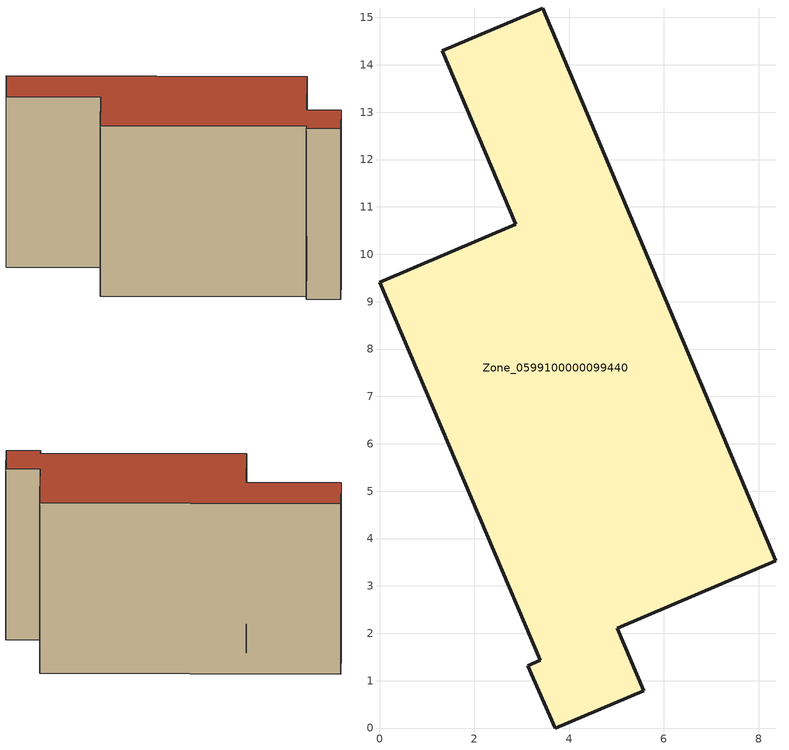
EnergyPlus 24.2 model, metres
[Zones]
Zone_0599100000099440
 floor ground (C_G): 3.13,1.32 3.39,1.43 0,9.41 2.87,10.63 1.32,14.3 3.44,15.2 8.36,3.53 5.01,2.11 5.57,0.79 3.7,0 z0
 wall outside (C_F): 3.39,1.43 3.13,1.32 3.7,0 5.57,0.79 5.01,2.11 8.36,3.53 3.44,15.2 1.32,14.3 2.87,10.63 0,9.41 3.39,1.43 z0:7.78
 roof outside (C_R): 3.44,15.2 1.32,14.3 2.87,10.63 0,9.41 3.39,1.43 3.13,1.32 3.7,0 5.57,0.79 5.01,2.11 8.36,3.53 z7.78
[BUILDING]
Pand.0599100000099440: North Axis=0; Terrain=City; Loads Convergence Tolerance Value=0.04; Temperature Convergence Tolerance Value=0.4; Solar Distribution=FullExterior; Maximum Number of Warmup Days=25; Minimum Number of Warmup Days=1
[Site:Location]
Rotterdam.The.Hague.AP_ZH_NLD Design_Conditions: Latitude=51.96; Longitude=4.45; Time Zone=1; Elevation=-4.5
[SITE:GROUNDTEMPERATURE:BUILDINGSURFACE]
18, 18, 18, 18, 18, 18, 18, 18, 18, 18, 18, 18
[MATERIAL] Thermal Absorptance=0.9; Solar Absorptance=0.7; Visible Absorptance=0.7
Name | Roughness | Thickness | Conductivity | Density | Specific Heat
G.TI.1975-1991 | MediumSmooth | 0.15 | 0.288461 | 540 | 1210
F.TI.1975-1991 | Rough | 0.3 | 0.230769 | 1920 | 840
R.TI.1975-1991 | MediumRough | 0.2 | 0.153846 | 1500 | 1000
[CONSTRUCTION]
C_G: G.TI.1975-1991
C_F: F.TI.1975-1991
C_R: R.TI.1975-1991
[ZONE]
Zone_0599100000099440: Type=1; Multiplier=1; Ceiling Height=Autocalculate; Volume=Autocalculate; Floor Area=autocalculate; Part of Total Floor Area=Yes
[ZONEINFILTRATION:DESIGNFLOWRATE]
Infil_Zone_0599100000099440: Zone or ZoneList or Space or SpaceList=Zone_0599100000099440; Schedule=AlwaysOn; Design Flow Rate Calculation Method=Flow/Area; Flow Rate per Floor Area=0.003; Constant Term Coefficient=1; Temperature Term Coefficient=0; Velocity Term Coefficient=0; Velocity Squared Term Coefficient=0
[HVACTEMPLATE:ZONE:IDEALLOADSAIRSYSTEM]
Zone_0599100000099440: Maximum Heating Supply Air Temperature=50; Minimum Cooling Supply Air Temperature=13; Maximum Heating Supply Air Humidity Ratio=0.0156; Minimum Cooling Supply Air Humidity Ratio=0.0077; Heating Limit=NoLimit; Cooling Limit=NoLimit; Dehumidification Control Type=ConstantSensibleHeatRatio; Cooling Sensible Heat Ratio=0.7; Dehumidification Setpoint=60; Humidification Control Type=None; Humidification Setpoint=30; Outdoor Air Method=None; Outdoor Air Flow Rate per Person=0.00944; Outdoor Air Flow Rate per Zone Floor Area=0; Outdoor Air Flow Rate per Zone=0; Demand Controlled Ventilation Type=None; Outdoor Air Economizer Type=NoEconomizer; Heat Recovery Type=None; Sensible Heat Recovery Effectiveness=0.7; Latent Heat Recovery Effectiveness=0.65
[ZONECONTROL:THERMOSTAT]
ThermostatControl_Zone_0599100000099440: Zone or ZoneList=Zone_0599100000099440; Control Type Schedule=DualSetpointControlType; Control 1=Thermostat_Zone_0599100000099440; Temperature Difference Between Cutout And Setpoint=0
[THERMOSTATSETPOINT:DUALSETPOINT]
Thermostat_Zone_0599100000099440: Heating Setpoint Temperature Schedule=HeatingSetpoint_Zone_0599100000099440; Cooling Setpoint Temperature Schedule=CoolingSetpoint_Zone_0599100000099440
[SCHEDULE:COMPACT]
HeatingSetpoint_Zone_0599100000099440: Through: 12/31, For: AllDays, Until: 24:00, 21
CoolingSetpoint_Zone_0599100000099440: Through: 12/31, For: AllDays, Until: 24:00, 24
DualSetpointControlType: Through: 12/31, For: AllDays, Until: 24:00, 4
AlwaysOn: Through: 12/31, For: AllDays, Until: 24:00, 1
